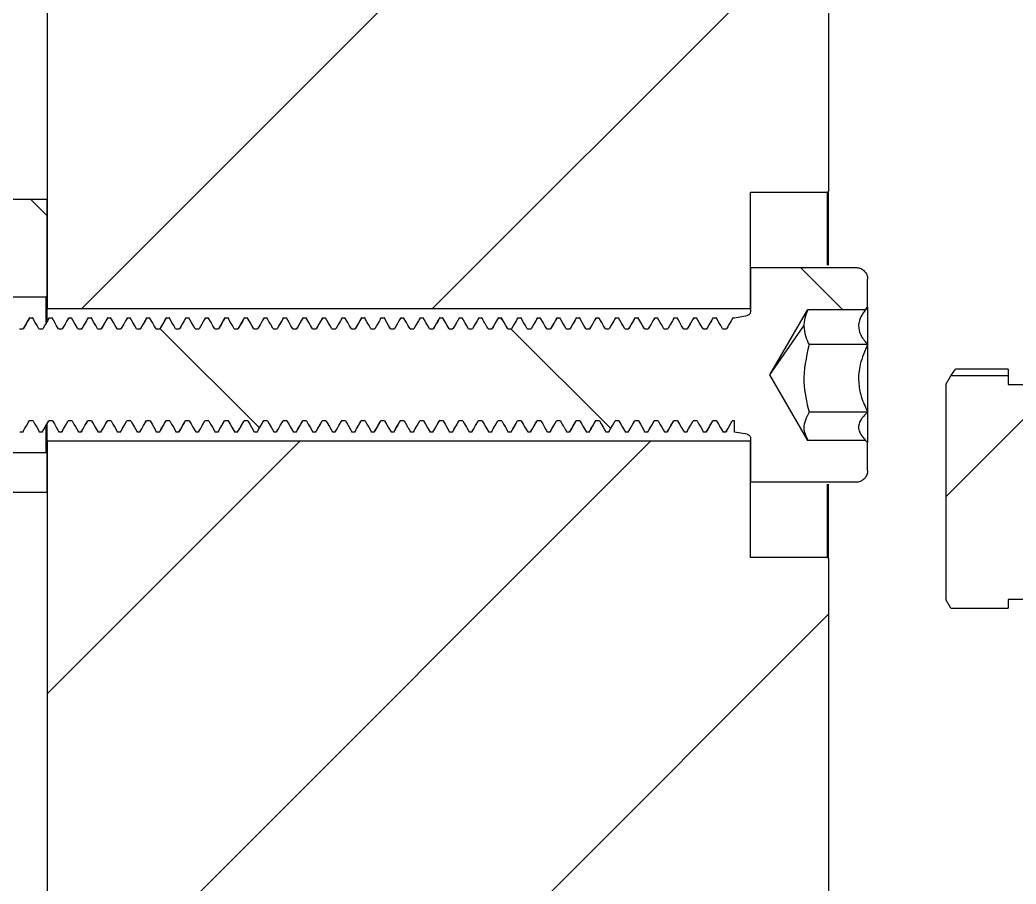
# Model space of a CAD drawing. Header units: millimetres. Extents: x 2 to 1187, y 2 to 839.
# Drawn here: x 781.95 to 794.7, y 696.84 to 707.91 of the extents above; entities that cross this region are included whole.
import ezdxf

# ---------------------------------------------------------------- set-up
doc = ezdxf.new("R2010")
doc.units = ezdxf.units.MM

# ---------------------------------------------------------------- blocks, each defined once
blk = doc.blocks.new('SW_HATCH_5')
at = {"color": 0, "linetype": 'Continuous', "lineweight": 18}
for p, q in [((-42.75, -42.75), (-51.15, -51.15)), ((-41.592, -46.082), (-46.66, -51.15)), ((-51.806, -49.75), (-51.592, -49.964)), ((-41.951, -50.625), (-41.414, -51.162)), ((-50.286, -51.27), (-50.28, -51.276)), ((-45.796, -51.271), (-45.765, -51.301)), ((-50.147, -51.409), (-48.878, -52.678)), ((-45.653, -51.413), (-44.383, -52.684)), ((-39.092, -52.563), (-40.092, -53.563)), ((-43.87, -52.85), (-51.592, -60.573)), ((-48.36, -52.85), (-51.592, -56.082)), ((-41.592, -55.063), (-51.592, -65.063))]:
    blk.add_line(p, q, dxfattribs=at)

msp = doc.modelspace()

# ---------------------------------------------------------------- linework, layer by layer
at = {"color": 7, "linetype": 'Continuous', "lineweight": 25}
for p, q in [((782.2982, 713.1121), (782.2982, 704.2121)), ((792.2982, 712.6121), (792.2982, 705.7123)), ((771.7981, 705.6121), (782.2982, 705.6121)), ((782.2982, 704.3745), (782.2982, 705.6121)), ((791.2981, 705.6998), (792.2856, 705.6998)), ((791.2981, 704.2121), (791.2981, 705.6998)), ((792.2856, 705.6998), (792.2982, 705.7123)), ((792.2856, 704.7648), (792.2856, 705.6998)), ((792.2982, 704.7649), (792.2982, 705.7123)), ((791.2981, 704.737), (791.2981, 704.1716)), ((791.2981, 704.737), (792.6482, 704.737)), ((792.7982, 704.2281), (792.7982, 704.5871)), ((771.7981, 704.3621), (782.2857, 704.3621)), ((782.2857, 704.3621), (782.2982, 704.3745)), ((782.2857, 704.037), (782.2857, 704.3621)), ((782.2982, 704.2121), (791.2981, 704.2121)), ((782.2982, 704.0624), (782.2982, 704.2121)), ((792.7705, 704.2004), (792.7982, 704.2281)), ((792.7982, 704.2281), (792.7982, 704.2265)), ((792.7982, 704.2265), (792.7982, 703.749)), ((782.0727, 704.0938), (782.1086, 704.0938)), ((782.3228, 704.0938), (782.3584, 704.0938)), ((782.5728, 704.0938), (782.6085, 704.0938)), ((782.8228, 704.0938), (782.8585, 704.0938)), ((783.0728, 704.0938), (783.1085, 704.0938)), ((783.3228, 704.0938), (783.3584, 704.0938)), ((783.5728, 704.0938), (783.6085, 704.0938)), ((783.8226, 704.0938), (783.8585, 704.0938)), ((784.0728, 704.0938), (784.1084, 704.0938)), ((784.3228, 704.0938), (784.3585, 704.0938)), ((784.5728, 704.0938), (784.6086, 704.0938)), ((784.8228, 704.0938), (784.8585, 704.0938)), ((785.0728, 704.0938), (785.1084, 704.0938)), ((785.3228, 704.0938), (785.3585, 704.0938)), ((785.5726, 704.0938), (785.6085, 704.0938)), ((785.8228, 704.0938), (785.8584, 704.0938)), ((786.0728, 704.0938), (786.1085, 704.0938)), ((786.3228, 704.0938), (786.3586, 704.0938)), ((786.5728, 704.0938), (786.6085, 704.0938)), ((786.8228, 704.0938), (786.8585, 704.0938)), ((787.0728, 704.0938), (787.1085, 704.0938)), ((787.3226, 704.0938), (787.3585, 704.0938)), ((787.5728, 704.0938), (787.6084, 704.0938)), ((787.8228, 704.0938), (787.8585, 704.0938)), ((788.0728, 704.0938), (788.1086, 704.0938)), ((788.3228, 704.0938), (788.3585, 704.0938)), ((788.5728, 704.0938), (788.6085, 704.0938)), ((788.8228, 704.0938), (788.8585, 704.0938)), ((789.0726, 704.0938), (789.1085, 704.0938)), ((789.3228, 704.0938), (789.3584, 704.0938)), ((789.5728, 704.0938), (789.6085, 704.0938)), ((789.8228, 704.0938), (789.8586, 704.0938)), ((790.0728, 704.0938), (790.1084, 704.0938)), ((790.3228, 704.0938), (790.3585, 704.0938)), ((790.5728, 704.0938), (790.6085, 704.0938)), ((790.8228, 704.0938), (790.8585, 704.0938)), ((791.0637, 704.0728), (791.0728, 704.0938)), ((791.0728, 704.0938), (791.0947, 704.0938)), ((791.0947, 704.0938), (791.2568, 704.1224)), ((791.5482, 703.3621), (792.0322, 704.2004)), ((792.0322, 704.2004), (792.7705, 704.2004)), ((781.941, 703.9509), (781.9904, 703.9509)), ((782.1909, 703.9509), (782.2402, 703.9509)), ((782.2594, 703.9836), (782.2401, 703.9509)), ((782.441, 703.9509), (782.4903, 703.9509)), ((782.691, 703.9509), (782.7404, 703.9509)), ((782.941, 703.9509), (782.9903, 703.9509)), ((783.191, 703.9509), (783.2403, 703.9509)), ((783.2538, 703.9733), (783.2404, 703.9507)), ((783.4409, 703.9509), (783.4903, 703.9509)), ((783.691, 703.9509), (783.7404, 703.9509)), ((783.9411, 703.9509), (783.9902, 703.9509)), ((784.0107, 703.9859), (783.9901, 703.9509)), ((784.191, 703.9509), (784.2403, 703.9509)), ((784.441, 703.9509), (784.4904, 703.9509)), ((784.691, 703.9509), (784.7403, 703.9509)), ((784.941, 703.9509), (784.9903, 703.9509)), ((785.001, 703.9685), (784.9905, 703.9506)), ((785.1909, 703.9509), (785.2403, 703.9509)), ((785.441, 703.9509), (785.4904, 703.9509)), ((785.6908, 703.9509), (785.7403, 703.9509)), ((785.7613, 703.9868), (785.7402, 703.9509)), ((785.941, 703.9509), (785.9903, 703.9509)), ((786.191, 703.9509), (786.2404, 703.9509)), ((786.441, 703.9509), (786.4903, 703.9509)), ((786.4949, 703.9591), (786.4901, 703.9509)), ((786.691, 703.9509), (786.7403, 703.9509)), ((786.748, 703.9633), (786.7405, 703.9506)), ((786.9409, 703.9509), (786.9903, 703.9509)), ((787.191, 703.9509), (787.2404, 703.9509)), ((787.4408, 703.9509), (787.4903, 703.9509)), ((787.5112, 703.9864), (787.4902, 703.9509)), ((787.691, 703.9509), (787.7403, 703.9509)), ((787.941, 703.9509), (787.9904, 703.9509)), ((788.191, 703.9509), (788.2403, 703.9509)), ((788.2493, 703.9667), (788.24, 703.9509)), ((788.441, 703.9509), (788.4903, 703.9509)), ((788.4948, 703.9578), (788.4906, 703.9506)), ((788.6909, 703.9509), (788.7403, 703.9509)), ((788.941, 703.9509), (788.9904, 703.9509)), ((789.1907, 703.9509), (789.2403, 703.9509)), ((789.2603, 703.9849), (789.2402, 703.9508)), ((789.441, 703.9509), (789.4903, 703.9509)), ((789.691, 703.9509), (789.7404, 703.9509)), ((789.9409, 703.9509), (789.9903, 703.9509)), ((790.0032, 703.9733), (789.99, 703.9509)), ((790.191, 703.9509), (790.2403, 703.9509)), ((790.2415, 703.952), (790.2406, 703.9506)), ((790.4409, 703.9509), (790.4903, 703.9509)), ((790.691, 703.9509), (790.7404, 703.9509)), ((790.9407, 703.9509), (790.9903, 703.9509)), ((791.0068, 703.9787), (790.9903, 703.9507)), ((791.5482, 703.3621), (791.9812, 703.9878)), ((792.7982, 703.749), (792.0481, 703.749)), ((792.7982, 703.749), (792.7982, 702.8846)), ((792.0322, 702.5237), (791.5482, 703.3621)), ((793.7981, 703.2371), (793.8631, 703.3496)), ((793.8631, 703.3496), (793.921, 703.4359)), ((794.5981, 703.3496), (793.8631, 703.3496)), ((794.5981, 703.4359), (793.921, 703.4359)), ((794.5981, 703.4359), (794.5981, 703.3496)), ((794.5981, 703.3496), (794.5981, 703.2371)), ((793.7981, 703.2371), (793.7981, 700.4871)), ((794.5981, 703.2371), (794.7981, 703.2371)), ((792.7982, 702.8846), (792.0481, 702.8846)), ((792.7982, 702.8846), (792.7982, 702.496)), ((782.0584, 702.7599), (782.0662, 702.7732)), ((782.1154, 702.7732), (782.066, 702.7732)), ((782.2857, 702.362), (782.2857, 702.7108)), ((782.2982, 702.5121), (782.2982, 702.7306)), ((782.3653, 702.7732), (782.3159, 702.7732)), ((782.6153, 702.7732), (782.5659, 702.7732)), ((782.795, 702.7374), (782.8161, 702.7732)), ((782.8656, 702.7732), (782.816, 702.7732)), ((783.1153, 702.7732), (783.0659, 702.7732)), ((783.3653, 702.7732), (783.3159, 702.7732)), ((783.5572, 702.759), (783.5657, 702.7735)), ((783.6153, 702.7732), (783.5659, 702.7732)), ((783.8653, 702.7732), (783.816, 702.7732)), ((784.1153, 702.7732), (784.0659, 702.7732)), ((784.3653, 702.7732), (784.3159, 702.7732)), ((784.5451, 702.7375), (784.5661, 702.7732)), ((784.6157, 702.7732), (784.566, 702.7732)), ((784.8653, 702.7732), (784.8159, 702.7732)), ((785.1153, 702.7732), (785.0659, 702.7732)), ((785.3043, 702.7539), (785.3158, 702.7734)), ((785.3653, 702.7732), (785.316, 702.7732)), ((785.6153, 702.7732), (785.566, 702.7732)), ((785.8653, 702.7732), (785.8159, 702.7732)), ((786.1153, 702.7732), (786.0659, 702.7732)), ((786.2959, 702.7389), (786.3162, 702.7732)), ((786.3655, 702.7732), (786.316, 702.7732)), ((786.6153, 702.7732), (786.5659, 702.7732)), ((786.8653, 702.7732), (786.8159, 702.7732)), ((787.0516, 702.7493), (787.0659, 702.7734)), ((787.1153, 702.7732), (787.066, 702.7732)), ((787.3653, 702.7732), (787.316, 702.7732)), ((787.6153, 702.7732), (787.5659, 702.7732)), ((787.8653, 702.7732), (787.8159, 702.7732)), ((788.0476, 702.7416), (788.0662, 702.7732)), ((788.1154, 702.7732), (788.066, 702.7732)), ((788.3653, 702.7732), (788.3159, 702.7732)), ((788.6153, 702.7732), (788.5659, 702.7732)), ((788.7993, 702.7452), (788.8159, 702.7734)), ((788.8653, 702.7732), (788.816, 702.7732)), ((789.1153, 702.7732), (789.066, 702.7732)), ((789.3653, 702.7732), (789.3159, 702.7732)), ((789.6153, 702.7732), (789.5659, 702.7732)), ((789.8, 702.7457), (789.8162, 702.7732)), ((789.8654, 702.7732), (789.816, 702.7732)), ((790.1153, 702.7732), (790.0659, 702.7732)), ((790.3653, 702.7732), (790.3159, 702.7732)), ((790.5473, 702.7417), (790.566, 702.7733)), ((790.6153, 702.7732), (790.566, 702.7732)), ((790.8653, 702.7732), (790.8159, 702.7732)), ((791.0947, 702.7732), (791.0659, 702.7732)), ((791.0947, 702.6303), (791.0947, 702.7732)), ((781.9834, 702.6303), (781.9478, 702.6303)), ((782.2335, 702.6303), (782.1977, 702.6303)), ((782.4834, 702.6303), (782.4478, 702.6303)), ((782.7335, 702.6303), (782.6979, 702.6303)), ((782.9837, 702.6303), (782.9478, 702.6303)), ((783.2334, 702.6303), (783.1978, 702.6303)), ((783.4835, 702.6303), (783.4478, 702.6303)), ((783.7334, 702.6303), (783.6978, 702.6303)), ((783.9835, 702.6303), (783.9477, 702.6303)), ((784.2334, 702.6303), (784.1978, 702.6303)), ((784.4834, 702.6303), (784.4479, 702.6303)), ((784.7337, 702.6303), (784.6978, 702.6303)), ((784.9834, 702.6303), (784.9478, 702.6303)), ((785.2335, 702.6303), (785.1978, 702.6303)), ((785.4835, 702.6303), (785.4478, 702.6303)), ((785.7335, 702.6303), (785.6977, 702.6303)), ((785.9834, 702.6303), (785.9478, 702.6303)), ((786.2334, 702.6303), (786.1979, 702.6303)), ((786.4837, 702.6303), (786.4477, 702.6303)), ((786.7334, 702.6303), (786.6978, 702.6303)), ((786.9835, 702.6303), (786.9478, 702.6303)), ((787.2335, 702.6303), (787.1978, 702.6303)), ((787.4835, 702.6303), (787.4477, 702.6303)), ((787.7334, 702.6303), (787.6978, 702.6303)), ((787.9834, 702.6303), (787.9479, 702.6303)), ((788.2337, 702.6303), (788.1977, 702.6303)), ((788.4834, 702.6303), (788.4478, 702.6303)), ((788.7335, 702.6303), (788.6978, 702.6303)), ((788.9835, 702.6303), (788.9478, 702.6303)), ((789.2335, 702.6303), (789.1978, 702.6303)), ((789.4834, 702.6303), (789.4478, 702.6303)), ((789.7334, 702.6303), (789.6979, 702.6303)), ((789.9835, 702.6303), (789.9477, 702.6303)), ((790.2334, 702.6303), (790.1978, 702.6303)), ((790.4835, 702.6303), (790.4478, 702.6303)), ((790.7335, 702.6303), (790.6978, 702.6303)), ((790.9834, 702.6303), (790.9478, 702.6303)), ((791.2568, 702.6017), (791.0947, 702.6303)), ((791.2981, 702.5525), (791.2981, 701.987)), ((791.2981, 702.5121), (782.2982, 702.5121)), ((782.2982, 702.5121), (782.2982, 678.7645)), ((791.2981, 701.0243), (791.2981, 702.5121)), ((792.7705, 702.5237), (792.0322, 702.5237)), ((792.7982, 702.496), (792.7705, 702.5237)), ((792.7982, 702.137), (792.7982, 702.496)), ((782.2857, 702.362), (771.7981, 702.362)), ((782.2982, 702.3495), (782.2857, 702.362)), ((782.2982, 701.862), (782.2982, 702.3495)), ((792.6482, 701.987), (791.2981, 701.987)), ((792.2856, 701.0243), (792.2856, 701.9643)), ((792.2982, 701.0118), (792.2982, 701.9639)), ((771.7981, 701.862), (782.2982, 701.862)), ((792.2856, 701.0243), (791.2981, 701.0243)), ((792.2982, 701.0118), (792.2856, 701.0243)), ((792.2982, 701.0118), (792.2982, 673.5769)), ((793.8631, 700.3745), (793.7981, 700.4871)), ((794.7981, 700.4871), (794.5981, 700.4871)), ((794.5981, 700.4871), (794.5981, 700.3745)), ((793.8631, 700.3745), (794.5981, 700.3745))]:
    msp.add_line(p, q, dxfattribs=at)
at = {"color": 7, "linetype": 'Continuous', "lineweight": 25, "flags": 128}
for points in [[(782.0728, 704.095), (782.0493, 704.0542), (782.0258, 704.0135), (781.9903, 703.9519)], [(782.1909, 703.9518), (782.1675, 703.9926), (782.144, 704.0333), (782.1085, 704.0949)], [(782.3228, 704.0935), (782.2993, 704.0528), (782.2758, 704.0121), (782.2404, 703.9507)], [(782.441, 703.9509), (782.4175, 703.9916), (782.394, 704.0323), (782.3585, 704.0937)], [(782.5728, 704.0927), (782.5493, 704.0519), (782.5257, 704.0112), (782.4903, 703.95)], [(782.6909, 703.95), (782.6674, 703.9907), (782.6439, 704.0314), (782.6085, 704.0926)], [(782.8228, 704.0944), (782.7993, 704.0536), (782.7758, 704.0129), (782.7403, 703.9514)], [(782.9409, 703.9512), (782.9174, 703.992), (782.8939, 704.0327), (782.8584, 704.0942)], [(783.0728, 704.0945), (783.0493, 704.0538), (783.0258, 704.013), (782.9903, 703.9515)], [(783.191, 703.9516), (783.1675, 703.9924), (783.144, 704.0331), (783.1085, 704.0947)], [(783.3228, 704.0927), (783.2993, 704.052), (783.2757, 704.0113), (783.2403, 703.95)], [(783.441, 703.9501), (783.4174, 703.9908), (783.3939, 704.0316), (783.3585, 704.0928)], [(783.5728, 704.0934), (783.5493, 704.0527), (783.5257, 704.012), (783.4903, 703.9506)], [(783.6909, 703.9505), (783.6674, 703.9912), (783.6439, 704.0319), (783.6084, 704.0932)], [(783.8228, 704.095), (783.7993, 704.0543), (783.7758, 704.0135), (783.7403, 703.9519)], [(783.9409, 703.9519), (783.9175, 703.9926), (783.894, 704.0334), (783.8585, 704.095)], [(784.0728, 704.0934), (784.0493, 704.0527), (784.0258, 704.0119), (783.9904, 703.9506)], [(784.191, 703.9507), (784.1675, 703.9915), (784.1439, 704.0322), (784.1085, 704.0936)], [(784.3228, 704.0927), (784.2993, 704.052), (784.2757, 704.0113), (784.2403, 703.9501)], [(784.4409, 703.95), (784.4174, 703.9907), (784.3939, 704.0314), (784.3585, 704.0926)], [(784.5728, 704.0945), (784.5493, 704.0538), (784.5258, 704.013), (784.4903, 703.9515)], [(784.6909, 703.9513), (784.6674, 703.9921), (784.6439, 704.0328), (784.6084, 704.0943)], [(784.8228, 704.0943), (784.7993, 704.0536), (784.7758, 704.0129), (784.7404, 703.9514)], [(784.941, 703.9515), (784.9175, 703.9923), (784.894, 704.033), (784.8585, 704.0945)], [(785.0728, 704.0926), (785.0493, 704.0519), (785.0257, 704.0112), (784.9903, 703.95)], [(785.3228, 704.0935), (785.2992, 704.0528), (785.2757, 704.0121), (785.2403, 703.9507)], [(785.4409, 703.9506), (785.4174, 703.9913), (785.3939, 704.032), (785.3584, 704.0934)], [(785.5728, 704.095), (785.5493, 704.0542), (785.5258, 704.0135), (785.4903, 703.9519)], [(785.691, 703.9519), (785.6675, 703.9926), (785.644, 704.0334), (785.6085, 704.095)], [(785.8228, 704.0932), (785.7993, 704.0525), (785.7758, 704.0118), (785.7404, 703.9505)], [(785.941, 703.9506), (785.9175, 703.9913), (785.8939, 704.0321), (785.8585, 704.0934)], [(786.0728, 704.0928), (786.0492, 704.0521), (786.0257, 704.0114), (785.9903, 703.9501)], [(786.1909, 703.95), (786.1674, 703.9907), (786.1439, 704.0315), (786.1084, 704.0927)], [(786.3228, 704.0946), (786.2993, 704.0539), (786.2758, 704.0132), (786.2403, 703.9516)], [(786.4409, 703.9515), (786.4174, 703.9922), (786.3939, 704.0329), (786.3584, 704.0945)], [(786.5728, 704.0942), (786.5493, 704.0535), (786.5258, 704.0127), (786.4904, 703.9512)], [(786.691, 703.9514), (786.6675, 703.9921), (786.644, 704.0329), (786.6085, 704.0944)], [(786.8228, 704.0926), (786.7993, 704.0519), (786.7757, 704.0112), (786.7403, 703.95)], [(786.941, 703.95), (786.9174, 703.9907), (786.8939, 704.0314), (786.8585, 704.0927)], [(787.0728, 704.0937), (787.0493, 704.053), (787.0257, 704.0122), (786.9903, 703.9508)], [(787.1909, 703.9507), (787.1674, 703.9914), (787.1439, 704.0321), (787.1084, 704.0935)], [(787.3228, 704.0949), (787.2993, 704.0542), (787.2758, 704.0134), (787.2403, 703.9518)], [(787.441, 703.9519), (787.4175, 703.9926), (787.394, 704.0334), (787.3585, 704.095)], [(787.691, 703.9505), (787.6675, 703.9912), (787.6439, 704.032), (787.6085, 704.0933)], [(787.8228, 704.0929), (787.7992, 704.0522), (787.7757, 704.0114), (787.7403, 703.9502)], [(788.0728, 704.0948), (788.0493, 704.054), (788.0258, 704.0133), (787.9903, 703.9517)], [(788.1909, 703.9516), (788.1674, 703.9923), (788.1439, 704.0331), (788.1084, 704.0946)], [(788.3228, 704.094), (788.2993, 704.0533), (788.2758, 704.0126), (788.2404, 703.9511)], [(788.441, 703.9513), (788.4175, 703.992), (788.394, 704.0328), (788.3585, 704.0942)], [(788.5728, 704.0926), (788.5493, 704.0519), (788.5257, 704.0112), (788.4903, 703.95)], [(788.691, 703.95), (788.6674, 703.9907), (788.6439, 704.0314), (788.6085, 704.0926)], [(788.8228, 704.0939), (788.7993, 704.0531), (788.7757, 704.0124), (788.7403, 703.951)], [(788.9409, 703.9508), (788.9174, 703.9915), (788.8939, 704.0323), (788.8584, 704.0937)], [(789.0728, 704.0949), (789.0493, 704.0541), (789.0258, 704.0134), (788.9903, 703.9518)], [(789.191, 703.9519), (789.1675, 703.9926), (789.144, 704.0333), (789.1085, 704.095)], [(789.3228, 704.093), (789.2993, 704.0523), (789.2758, 704.0116), (789.2403, 703.9503)], [(789.441, 703.9504), (789.4175, 703.9911), (789.3939, 704.0318), (789.3585, 704.0931)], [(789.5728, 704.093), (789.5492, 704.0523), (789.5257, 704.0115), (789.4903, 703.9503)], [(789.6909, 703.9502), (789.6674, 703.9909), (789.6439, 704.0316), (789.6084, 704.0928)], [(789.8228, 704.0949), (789.7993, 704.0541), (789.7758, 704.0134), (789.7403, 703.9518)], [(789.9409, 703.9517), (789.9174, 703.9924), (789.8939, 704.0332), (789.8584, 704.0947)], [(790.0728, 704.0939), (790.0493, 704.0532), (790.0258, 704.0124), (789.9904, 703.951)], [(790.191, 703.9512), (790.1675, 703.9919), (790.144, 704.0326), (790.1085, 704.0941)], [(790.3228, 704.0926), (790.2993, 704.0519), (790.2757, 704.0112), (790.2403, 703.95)], [(790.441, 703.95), (790.4174, 703.9907), (790.3939, 704.0314), (790.3585, 704.0926)], [(790.5728, 704.094), (790.5493, 704.0533), (790.5258, 704.0126), (790.4903, 703.9511)], [(790.6909, 703.9509), (790.6674, 703.9917), (790.6439, 704.0324), (790.6084, 704.0938)], [(790.8228, 704.0948), (790.7993, 704.054), (790.7758, 704.0133), (790.7403, 703.9517)], [(790.941, 703.9518), (790.9175, 703.9925), (790.894, 704.0333), (790.8585, 704.0949)], [(791.0728, 704.093), (791.0493, 704.0522), (791.0258, 704.0115), (790.9903, 703.9502)], [(781.9834, 702.63), (782.0069, 702.6707), (782.0304, 702.7115), (782.0659, 702.7729)], [(782.1153, 702.7726), (782.1388, 702.7318), (782.1623, 702.6911), (782.1978, 702.6295)], [(782.2335, 702.6294), (782.257, 702.6701), (782.2805, 702.7109), (782.316, 702.7724)], [(782.3653, 702.774), (782.3889, 702.7333), (782.4124, 702.6926), (782.4478, 702.6314)], [(782.4835, 702.6313), (782.507, 702.672), (782.5306, 702.7127), (782.566, 702.7739)], [(782.6153, 702.7736), (782.6388, 702.7328), (782.6623, 702.6921), (782.6978, 702.6308)], [(782.7334, 702.6309), (782.757, 702.6717), (782.7805, 702.7124), (782.8159, 702.7737)], [(782.8653, 702.7722), (782.8888, 702.7315), (782.9123, 702.6907), (782.9478, 702.6291)], [(782.9835, 702.6291), (783.0069, 702.6699), (783.0304, 702.7106), (783.0659, 702.7722)], [(783.1154, 702.7735), (783.1389, 702.7327), (783.1624, 702.692), (783.1978, 702.6307)], [(783.2335, 702.6304), (783.257, 702.6712), (783.2805, 702.7119), (783.316, 702.7733)], [(783.3653, 702.7741), (783.3888, 702.7334), (783.4124, 702.6926), (783.4478, 702.6314)], [(783.4835, 702.6315), (783.507, 702.6722), (783.5305, 702.7129), (783.5659, 702.7741)], [(783.6153, 702.7727), (783.6388, 702.7319), (783.6623, 702.6912), (783.6978, 702.6297)], [(783.7334, 702.6299), (783.7569, 702.6706), (783.7804, 702.7113), (783.8159, 702.7728)], [(783.8654, 702.7727), (783.8889, 702.7319), (783.9124, 702.6912), (783.9478, 702.6297)], [(783.9835, 702.6295), (784.007, 702.6702), (784.0305, 702.711), (784.066, 702.7725)], [(784.1153, 702.7741), (784.1389, 702.7334), (784.1624, 702.6927), (784.1978, 702.6314)], [(784.2335, 702.6313), (784.257, 702.6721), (784.2806, 702.7128), (784.316, 702.774)], [(784.3653, 702.7734), (784.3888, 702.7327), (784.4123, 702.692), (784.4478, 702.6306)], [(784.4834, 702.6308), (784.507, 702.6715), (784.5305, 702.7123), (784.5659, 702.7736)], [(784.6153, 702.7722), (784.6388, 702.7315), (784.6623, 702.6907), (784.6978, 702.6291)], [(784.7335, 702.6291), (784.7569, 702.6698), (784.7804, 702.7106), (784.8159, 702.7722)], [(784.8654, 702.7736), (784.8889, 702.7328), (784.9124, 702.6921), (784.9478, 702.6308)], [(784.9835, 702.6306), (785.007, 702.6713), (785.0305, 702.712), (785.066, 702.7734)], [(785.1153, 702.774), (785.1388, 702.7333), (785.1624, 702.6926), (785.1978, 702.6314)], [(785.2335, 702.6314), (785.257, 702.6721), (785.2805, 702.7129), (785.3159, 702.7741)], [(785.3653, 702.7725), (785.3888, 702.7318), (785.4123, 702.6911), (785.4478, 702.6295)], [(785.4834, 702.6297), (785.5069, 702.6704), (785.5304, 702.7112), (785.5659, 702.7727)], [(785.6154, 702.7728), (785.6389, 702.7321), (785.6624, 702.6913), (785.6978, 702.6298)], [(785.7335, 702.6296), (785.757, 702.6704), (785.7805, 702.7111), (785.816, 702.7726)], [(785.8653, 702.7741), (785.8889, 702.7334), (785.9124, 702.6927), (785.9478, 702.6315)], [(785.9835, 702.6314), (786.007, 702.6721), (786.0306, 702.7128), (786.066, 702.7741)], [(786.2334, 702.6307), (786.257, 702.6714), (786.2805, 702.7121), (786.3159, 702.7735)], [(786.3653, 702.7722), (786.3888, 702.7315), (786.4123, 702.6907), (786.4478, 702.6291)], [(786.4835, 702.6291), (786.507, 702.6698), (786.5304, 702.7106), (786.566, 702.7722)], [(786.6154, 702.7737), (786.6389, 702.733), (786.6624, 702.6922), (786.6978, 702.6309)], [(786.7335, 702.6307), (786.757, 702.6715), (786.7806, 702.7122), (786.816, 702.7735)], [(786.9834, 702.6314), (787.007, 702.6721), (787.0305, 702.7128), (787.0659, 702.774)], [(787.1153, 702.7724), (787.1388, 702.7317), (787.1623, 702.691), (787.1978, 702.6294)], [(787.2334, 702.6296), (787.2569, 702.6703), (787.2804, 702.711), (787.3159, 702.7726)], [(787.3654, 702.7729), (787.3889, 702.7322), (787.4124, 702.6914), (787.4478, 702.63)], [(787.4835, 702.6298), (787.507, 702.6705), (787.5305, 702.7113), (787.566, 702.7728)], [(787.6153, 702.7741), (787.6389, 702.7334), (787.6624, 702.6927), (787.6978, 702.6315)], [(787.7335, 702.6315), (787.757, 702.6722), (787.7806, 702.7129), (787.816, 702.7741)], [(787.8653, 702.7732), (787.8888, 702.7325), (787.9123, 702.6917), (787.9478, 702.6303)], [(787.9834, 702.6305), (788.0069, 702.6712), (788.0305, 702.712), (788.0659, 702.7734)], [(788.1153, 702.7723), (788.1388, 702.7315), (788.1623, 702.6908), (788.1978, 702.6292)], [(788.2335, 702.6291), (788.257, 702.6699), (788.2804, 702.7106), (788.316, 702.7722)], [(788.3654, 702.7738), (788.3889, 702.7331), (788.4124, 702.6923), (788.4478, 702.6311)], [(788.4835, 702.6309), (788.507, 702.6716), (788.5306, 702.7123), (788.566, 702.7736)], [(788.6153, 702.7739), (788.6388, 702.7332), (788.6624, 702.6924), (788.6978, 702.6312)], [(788.7334, 702.6313), (788.757, 702.672), (788.7805, 702.7127), (788.8159, 702.774)], [(788.9834, 702.6294), (789.0069, 702.6702), (789.0304, 702.7109), (789.0659, 702.7725)], [(789.1154, 702.773), (789.1389, 702.7323), (789.1624, 702.6916), (789.1978, 702.6301)], [(789.2335, 702.6299), (789.257, 702.6707), (789.2805, 702.7114), (789.316, 702.7729)], [(789.3653, 702.7741), (789.3889, 702.7334), (789.4124, 702.6927), (789.4478, 702.6315)], [(789.4835, 702.6315), (789.507, 702.6722), (789.5306, 702.7129), (789.566, 702.7741)], [(789.6153, 702.7731), (789.6388, 702.7323), (789.6623, 702.6916), (789.6978, 702.6302)], [(789.7334, 702.6304), (789.7569, 702.6711), (789.7805, 702.7118), (789.8159, 702.7732)], [(789.8653, 702.7724), (789.8888, 702.7316), (789.9123, 702.6909), (789.9478, 702.6293)], [(789.9835, 702.6292), (790.007, 702.6699), (790.0305, 702.7107), (790.066, 702.7723)], [(790.1153, 702.7739), (790.1389, 702.7331), (790.1624, 702.6924), (790.1978, 702.6312)], [(790.2335, 702.631), (790.257, 702.6717), (790.2806, 702.7124), (790.316, 702.7737)], [(790.3653, 702.7738), (790.3888, 702.7331), (790.4124, 702.6924), (790.4478, 702.6311)], [(790.4834, 702.6312), (790.507, 702.6719), (790.5305, 702.7126), (790.5659, 702.7739)], [(790.6153, 702.7723), (790.6388, 702.7315), (790.6623, 702.6908), (790.6978, 702.6292)], [(790.7334, 702.6293), (790.7569, 702.6701), (790.7804, 702.7108), (790.8159, 702.7724)], [(790.8654, 702.7732), (790.8889, 702.7324), (790.9124, 702.6917), (790.9478, 702.6303)], [(790.9835, 702.6301), (791.007, 702.6708), (791.0305, 702.7116), (791.066, 702.773)]]:
    msp.add_lwpolyline(points, dxfattribs=at)
at = {"color": 7, "linetype": 'Continuous', "lineweight": 18}
msp.add_arc((812.2981, 724.362), 54.5814, 135.29029, 248.5047, dxfattribs=at)
at = {"color": 7, "linetype": 'Continuous', "lineweight": 25}
for points, knots in [([(792.6482, 704.737), (792.665, 704.7354), (792.6987, 704.7321), (792.7436, 704.7063), (792.7776, 704.6682), (792.7956, 704.626), (792.7974, 704.5981), (792.7982, 704.5871)], [0, 0, 0, 0, 0.21426954, 0.42897109, 0.64365942, 0.85836872, 1, 1, 1, 1]), ([(792.7982, 704.2265), (792.7615, 704.1827), (792.6974, 704.1059), (792.6726, 703.9669), (792.716, 703.8472), (792.7684, 703.7846), (792.7982, 703.749)], [0, 0, 0, 0, 0.3130001, 0.5482236, 0.7438284, 1, 1, 1, 1]), ([(792.7705, 704.2004), (792.7754, 704.2052), (792.7845, 704.2141), (792.7939, 704.2226), (792.7982, 704.2265)], [0, 0, 0, 0, 0.5464132, 1, 1, 1, 1]), ([(782.0693, 704.0919), (782.0554, 704.0679), (782.0282, 704.0209), (782.001, 703.9739), (781.9876, 703.9509)], [0, 0, 0, 0, 0.51038896, 1, 1, 1, 1]), ([(782.3137, 704.07), (782.314, 704.0736), (782.3146, 704.0824), (782.3198, 704.0896), (782.3228, 704.0938)], [0, 0, 0, 0, 0.4105039, 1, 1, 1, 1]), ([(782.5637, 704.0701), (782.564, 704.0736), (782.5646, 704.0824), (782.5697, 704.0895), (782.5728, 704.0938)], [0, 0, 0, 0, 0.4049172, 1, 1, 1, 1]), ([(782.8194, 704.0912), (782.8055, 704.0672), (782.7784, 704.0204), (782.7513, 703.9737), (782.7381, 703.9509)], [0, 0, 0, 0, 0.5127712, 1, 1, 1, 1]), ([(783.0689, 704.0914), (783.055, 704.0675), (783.0279, 704.0206), (783.0007, 703.9738), (782.9875, 703.9509)], [0, 0, 0, 0, 0.5116005, 1, 1, 1, 1]), ([(783.3136, 704.0698), (783.3139, 704.0735), (783.3145, 704.0823), (783.3197, 704.0896), (783.3228, 704.0938)], [0, 0, 0, 0, 0.4140534, 1, 1, 1, 1]), ([(783.5693, 704.0901), (783.5554, 704.0662), (783.5285, 704.0198), (783.5015, 703.9734), (783.4885, 703.9509)], [0, 0, 0, 0, 0.5160913, 1, 1, 1, 1]), ([(783.8193, 704.092), (783.8054, 704.068), (783.7782, 704.0209), (783.7509, 703.9739), (783.7376, 703.9509)], [0, 0, 0, 0, 0.5102136, 1, 1, 1, 1]), ([(784.0637, 704.07), (784.064, 704.0736), (784.0646, 704.0824), (784.0698, 704.0896), (784.0728, 704.0938)], [0, 0, 0, 0, 0.4111379, 1, 1, 1, 1]), ([(784.3137, 704.0702), (784.314, 704.0737), (784.3146, 704.0824), (784.3197, 704.0895), (784.3228, 704.0938)], [0, 0, 0, 0, 0.4025205, 1, 1, 1, 1]), ([(784.5694, 704.0913), (784.5555, 704.0674), (784.5284, 704.0205), (784.5013, 703.9737), (784.488, 703.9509)], [0, 0, 0, 0, 0.5122538, 1, 1, 1, 1]), ([(784.8189, 704.0913), (784.805, 704.0673), (784.7779, 704.0205), (784.7507, 703.9737), (784.7375, 703.9509)], [0, 0, 0, 0, 0.5121372, 1, 1, 1, 1]), ([(785.0636, 704.0698), (785.0639, 704.0735), (785.0645, 704.0823), (785.0697, 704.0896), (785.0728, 704.0938)], [0, 0, 0, 0, 0.4135908, 1, 1, 1, 1]), ([(785.191, 703.9501), (785.1831, 703.9636), (785.1674, 703.9908), (785.1399, 704.0383), (785.1203, 704.0723), (785.1085, 704.0927)], [0, 0, 0, 0, 0.2853994, 0.5707709, 1, 1, 1, 1]), ([(785.3193, 704.0903), (785.3054, 704.0663), (785.2785, 704.0199), (785.2515, 703.9734), (785.2384, 703.9509)], [0, 0, 0, 0, 0.5155859, 1, 1, 1, 1]), ([(785.5693, 704.092), (785.5554, 704.068), (785.5281, 704.0209), (785.5009, 703.9739), (785.4875, 703.9509)], [0, 0, 0, 0, 0.5101761, 1, 1, 1, 1]), ([(785.8137, 704.07), (785.8139, 704.0736), (785.8146, 704.0824), (785.8198, 704.0896), (785.8228, 704.0938)], [0, 0, 0, 0, 0.4121529, 1, 1, 1, 1]), ([(786.0637, 704.0703), (786.064, 704.0738), (786.0646, 704.0824), (786.0697, 704.0895), (786.0728, 704.0938)], [0, 0, 0, 0, 0.3996609, 1, 1, 1, 1]), ([(786.3194, 704.0915), (786.3055, 704.0675), (786.2784, 704.0206), (786.2512, 703.9738), (786.2379, 703.9509)], [0, 0, 0, 0, 0.5118207, 1, 1, 1, 1]), ([(786.5637, 704.0703), (786.5639, 704.0811), (786.5641, 704.0923), (786.5725, 704.0938), (786.5728, 704.0938)], [0, 0, 0, 0, 0.9683295, 1, 1, 1, 1]), ([(786.8137, 704.0698), (786.8139, 704.0735), (786.8145, 704.0823), (786.8197, 704.0895), (786.8228, 704.0938)], [0, 0, 0, 0, 0.41280147, 1, 1, 1, 1]), ([(787.0694, 704.0904), (787.0555, 704.0665), (787.0285, 704.02), (787.0015, 703.9735), (786.9884, 703.9509)], [0, 0, 0, 0, 0.5150607, 1, 1, 1, 1]), ([(787.3192, 704.0919), (787.3053, 704.068), (787.2781, 704.0209), (787.2508, 703.9739), (787.2375, 703.9509)], [0, 0, 0, 0, 0.5102147, 1, 1, 1, 1]), ([(787.5728, 704.0931), (787.565, 704.0795), (787.5493, 704.0524), (787.5218, 704.0048), (787.5022, 703.9708), (787.4904, 703.9504)], [0, 0, 0, 0, 0.2852651, 0.570558, 1, 1, 1, 1]), ([(787.5637, 704.0699), (787.5639, 704.0736), (787.5646, 704.0824), (787.5698, 704.0896), (787.5728, 704.0938)], [0, 0, 0, 0, 0.4131765, 1, 1, 1, 1]), ([(787.8192, 704.0895), (787.8052, 704.0656), (787.7784, 704.0194), (787.7515, 703.9732), (787.7386, 703.9509)], [0, 0, 0, 0, 0.5178849, 1, 1, 1, 1]), ([(787.9409, 703.9501), (787.9331, 703.9637), (787.9174, 703.9908), (787.8899, 704.0384), (787.8702, 704.0723), (787.8584, 704.0928)], [0, 0, 0, 0, 0.2853882, 0.5707486, 1, 1, 1, 1]), ([(788.0694, 704.0916), (788.0555, 704.0676), (788.0284, 704.0207), (788.0012, 703.9738), (787.9879, 703.9509)], [0, 0, 0, 0, 0.5113644, 1, 1, 1, 1]), ([(788.3137, 704.0702), (788.314, 704.0737), (788.3146, 704.0824), (788.3198, 704.0896), (788.3228, 704.0938)], [0, 0, 0, 0, 0.4058559, 1, 1, 1, 1]), ([(788.5637, 704.0699), (788.5639, 704.0735), (788.5645, 704.0823), (788.5697, 704.0895), (788.5728, 704.0938)], [0, 0, 0, 0, 0.4114822, 1, 1, 1, 1]), ([(788.8194, 704.0906), (788.8055, 704.0667), (788.7785, 704.0201), (788.7514, 703.9735), (788.7383, 703.9509)], [0, 0, 0, 0, 0.5144852, 1, 1, 1, 1]), ([(789.0691, 704.0919), (789.0553, 704.0679), (789.028, 704.0209), (789.0008, 703.9739), (788.9875, 703.9509)], [0, 0, 0, 0, 0.5103526, 1, 1, 1, 1]), ([(789.3137, 704.0699), (789.3139, 704.0735), (789.3145, 704.0823), (789.3197, 704.0896), (789.3228, 704.0938)], [0, 0, 0, 0, 0.4126344, 1, 1, 1, 1]), ([(789.5692, 704.0896), (789.5553, 704.0657), (789.5284, 704.0195), (789.5015, 703.9732), (789.4886, 703.9509)], [0, 0, 0, 0, 0.5175225, 1, 1, 1, 1]), ([(789.8194, 704.0917), (789.8055, 704.0677), (789.7783, 704.0208), (789.7511, 703.9739), (789.7378, 703.9509)], [0, 0, 0, 0, 0.5109863, 1, 1, 1, 1]), ([(790.0637, 704.0702), (790.064, 704.0737), (790.0646, 704.0824), (790.0698, 704.0896), (790.0728, 704.0938)], [0, 0, 0, 0, 0.4069065, 1, 1, 1, 1]), ([(790.3137, 704.0699), (790.3139, 704.0735), (790.3145, 704.0823), (790.3197, 704.0895), (790.3228, 704.0938)], [0, 0, 0, 0, 0.40974247, 1, 1, 1, 1]), ([(790.5694, 704.0908), (790.5555, 704.0668), (790.5285, 704.0202), (790.5014, 703.9736), (790.4882, 703.9509)], [0, 0, 0, 0, 0.5139821, 1, 1, 1, 1]), ([(790.8191, 704.0918), (790.8052, 704.0678), (790.778, 704.0208), (790.7508, 703.9739), (790.7374, 703.9509)], [0, 0, 0, 0, 0.5106375, 1, 1, 1, 1]), ([(791.2981, 704.1716), (791.2977, 704.1668), (791.2969, 704.1564), (791.2894, 704.1418), (791.2773, 704.1298), (791.2654, 704.1242), (791.2584, 704.1227), (791.2568, 704.1224)], [0, 0, 0, 0, 0.20683869, 0.44833433, 0.68975702, 0.93128482, 1, 1, 1, 1]), ([(792.0379, 704.2004), (792.0204, 704.1632), (791.9885, 704.0956), (791.9834, 704.0212), (791.9812, 703.9878)], [0, 0, 0, 0, 0.5508312, 1, 1, 1, 1]), ([(791.9812, 703.9878), (791.9852, 703.9447), (791.9932, 703.861), (792.0302, 703.7856), (792.0481, 703.749)], [0, 0, 0, 0, 0.5144781, 1, 1, 1, 1]), ([(792.0481, 703.749), (792.0124, 703.5886), (791.948, 703.2994), (792.0173, 703.0124), (792.0481, 702.8846)], [0, 0, 0, 0, 0.5544666, 1, 1, 1, 1]), ([(792.7982, 703.749), (792.7613, 703.6662), (792.6933, 703.5135), (792.6736, 703.2823), (792.7122, 703.0736), (792.768, 702.951), (792.7982, 702.8846)], [0, 0, 0, 0, 0.3000405, 0.553079, 0.757928, 1, 1, 1, 1]), ([(792.0481, 702.8846), (792.0135, 702.8169), (791.9519, 702.6968), (792.0077, 702.5764), (792.0322, 702.5237)], [0, 0, 0, 0, 0.5630212, 1, 1, 1, 1]), ([(792.7982, 702.8846), (792.7637, 702.8521), (792.7051, 702.7969), (792.6623, 702.6506), (792.728, 702.5735), (792.7705, 702.5237)], [0, 0, 0, 0, 0.334845, 0.5701512, 1, 1, 1, 1]), ([(782.2368, 702.6325), (782.2507, 702.6565), (782.2779, 702.7034), (782.3051, 702.7503), (782.3184, 702.7732)], [0, 0, 0, 0, 0.5115328, 1, 1, 1, 1]), ([(782.9871, 702.6321), (783.0009, 702.6561), (783.0282, 702.7032), (783.0554, 702.7502), (783.0688, 702.7732)], [0, 0, 0, 0, 0.5102223, 1, 1, 1, 1]), ([(783.2369, 702.6337), (783.2508, 702.6577), (783.2778, 702.7042), (783.3048, 702.7506), (783.3179, 702.7732)], [0, 0, 0, 0, 0.5152731, 1, 1, 1, 1]), ([(783.7374, 702.6329), (783.7513, 702.6569), (783.7784, 702.7037), (783.8056, 702.7504), (783.8188, 702.7732)], [0, 0, 0, 0, 0.5125174, 1, 1, 1, 1]), ([(783.9868, 702.6327), (784.0007, 702.6566), (784.0279, 702.7035), (784.0551, 702.7503), (784.0683, 702.7732)], [0, 0, 0, 0, 0.5119585, 1, 1, 1, 1]), ([(784.737, 702.6321), (784.7509, 702.6561), (784.7781, 702.7032), (784.8054, 702.7502), (784.8187, 702.7732)], [0, 0, 0, 0, 0.5102157, 1, 1, 1, 1]), ([(784.9869, 702.6339), (785.0008, 702.6578), (785.0278, 702.7043), (785.0548, 702.7507), (785.0678, 702.7732)], [0, 0, 0, 0, 0.5157528, 1, 1, 1, 1]), ([(785.4874, 702.6328), (785.5013, 702.6567), (785.5284, 702.7035), (785.5556, 702.7503), (785.5688, 702.7732)], [0, 0, 0, 0, 0.5119992, 1, 1, 1, 1]), ([(785.7368, 702.6328), (785.7507, 702.6568), (785.7779, 702.7036), (785.805, 702.7504), (785.8182, 702.7732)], [0, 0, 0, 0, 0.5124297, 1, 1, 1, 1]), ([(786.1153, 702.7733), (786.1231, 702.7597), (786.1388, 702.7326), (786.1663, 702.685), (786.186, 702.6509), (786.1978, 702.6305)], [0, 0, 0, 0, 0.2851141, 0.57025602, 1, 1, 1, 1]), ([(786.487, 702.6322), (786.5009, 702.6561), (786.5281, 702.7032), (786.5553, 702.7502), (786.5687, 702.7732)], [0, 0, 0, 0, 0.510305, 1, 1, 1, 1]), ([(786.737, 702.634), (786.7509, 702.658), (786.7778, 702.7044), (786.8048, 702.7507), (786.8178, 702.7732)], [0, 0, 0, 0, 0.5162585, 1, 1, 1, 1]), ([(786.8653, 702.774), (786.8731, 702.7604), (786.8888, 702.7332), (786.9163, 702.6857), (786.936, 702.6517), (786.9478, 702.6313)], [0, 0, 0, 0, 0.2853545, 0.5706813, 1, 1, 1, 1]), ([(787.2373, 702.6326), (787.2512, 702.6566), (787.2784, 702.7034), (787.3055, 702.7503), (787.3188, 702.7732)], [0, 0, 0, 0, 0.51146279, 1, 1, 1, 1]), ([(787.4868, 702.633), (787.5007, 702.6569), (787.5278, 702.7037), (787.555, 702.7504), (787.5682, 702.7732)], [0, 0, 0, 0, 0.5129359, 1, 1, 1, 1]), ([(788.2369, 702.6322), (788.2508, 702.6562), (788.278, 702.7032), (788.3053, 702.7502), (788.3186, 702.7732)], [0, 0, 0, 0, 0.5104727, 1, 1, 1, 1]), ([(788.487, 702.6342), (788.5009, 702.6581), (788.5278, 702.7045), (788.5547, 702.7508), (788.5678, 702.7732)], [0, 0, 0, 0, 0.5167525, 1, 1, 1, 1]), ([(788.8653, 702.7724), (788.8731, 702.7588), (788.8888, 702.7316), (788.9163, 702.6839), (788.936, 702.6498), (788.9478, 702.6293)], [0, 0, 0, 0, 0.28475668, 0.56954117, 1, 1, 1, 1]), ([(788.9873, 702.6325), (789.0012, 702.6564), (789.0283, 702.7033), (789.0555, 702.7502), (789.0688, 702.7732)], [0, 0, 0, 0, 0.5109739, 1, 1, 1, 1]), ([(789.2368, 702.6331), (789.2507, 702.6571), (789.2778, 702.7038), (789.3049, 702.7505), (789.3181, 702.7732)], [0, 0, 0, 0, 0.5134619, 1, 1, 1, 1]), ([(789.9869, 702.6323), (790.0008, 702.6563), (790.028, 702.7032), (790.0552, 702.7502), (790.0685, 702.7732)], [0, 0, 0, 0, 0.5106936, 1, 1, 1, 1]), ([(790.237, 702.6343), (790.2509, 702.6583), (790.2778, 702.7046), (790.3047, 702.7508), (790.3177, 702.7732)], [0, 0, 0, 0, 0.5171715, 1, 1, 1, 1]), ([(790.7372, 702.6323), (790.7511, 702.6563), (790.7783, 702.7033), (790.8055, 702.7502), (790.8188, 702.7732)], [0, 0, 0, 0, 0.5106317, 1, 1, 1, 1]), ([(781.9925, 702.6527), (781.9923, 702.6501), (781.9916, 702.6418), (781.9867, 702.635), (781.9834, 702.6303)], [0, 0, 0, 0, 0.3187629, 1, 1, 1, 1]), ([(782.4925, 702.6525), (782.4923, 702.65), (782.4916, 702.6419), (782.4868, 702.635), (782.4834, 702.6303)], [0, 0, 0, 0, 0.3028026, 1, 1, 1, 1]), ([(782.7426, 702.6529), (782.7424, 702.6503), (782.7417, 702.6419), (782.7368, 702.635), (782.7335, 702.6303)], [0, 0, 0, 0, 0.3236923, 1, 1, 1, 1]), ([(783.4926, 702.653), (783.4924, 702.6503), (783.4917, 702.642), (783.4868, 702.635), (783.4835, 702.6303)], [0, 0, 0, 0, 0.3217662, 1, 1, 1, 1]), ([(784.2425, 702.6526), (784.2423, 702.6501), (784.2416, 702.6419), (784.2368, 702.635), (784.2334, 702.6303)], [0, 0, 0, 0, 0.3060928, 1, 1, 1, 1]), ([(784.4925, 702.6529), (784.4923, 702.6502), (784.4916, 702.6419), (784.4867, 702.635), (784.4834, 702.6303)], [0, 0, 0, 0, 0.3238265, 1, 1, 1, 1]), ([(785.2426, 702.6531), (785.2424, 702.6504), (785.2417, 702.642), (785.2368, 702.635), (785.2335, 702.6303)], [0, 0, 0, 0, 0.3234805, 1, 1, 1, 1]), ([(785.9925, 702.6527), (785.9923, 702.6501), (785.9916, 702.6419), (785.9868, 702.635), (785.9834, 702.6303)], [0, 0, 0, 0, 0.3091611, 1, 1, 1, 1]), ([(786.2425, 702.6529), (786.2423, 702.6502), (786.2416, 702.6419), (786.2367, 702.635), (786.2334, 702.6303)], [0, 0, 0, 0, 0.3231364, 1, 1, 1, 1]), ([(786.9926, 702.6531), (786.9924, 702.6504), (786.9917, 702.642), (786.9868, 702.635), (786.9835, 702.6303)], [0, 0, 0, 0, 0.3243132, 1, 1, 1, 1]), ([(787.7425, 702.6528), (787.7423, 702.6502), (787.7416, 702.6419), (787.7368, 702.635), (787.7334, 702.6303)], [0, 0, 0, 0, 0.31202082, 1, 1, 1, 1]), ([(787.9925, 702.6528), (787.9923, 702.6502), (787.9916, 702.6419), (787.9867, 702.635), (787.9834, 702.6303)], [0, 0, 0, 0, 0.3223975, 1, 1, 1, 1]), ([(788.7426, 702.6531), (788.7424, 702.6503), (788.7417, 702.642), (788.7368, 702.635), (788.7335, 702.6303)], [0, 0, 0, 0, 0.32470768, 1, 1, 1, 1]), ([(789.4926, 702.6528), (789.4923, 702.6502), (789.4916, 702.642), (789.4868, 702.635), (789.4834, 702.6303)], [0, 0, 0, 0, 0.31473835, 1, 1, 1, 1]), ([(789.7425, 702.6528), (789.7423, 702.6501), (789.7416, 702.6419), (789.7367, 702.635), (789.7334, 702.6303)], [0, 0, 0, 0, 0.3216537, 1, 1, 1, 1]), ([(790.4926, 702.653), (790.4924, 702.6503), (790.4917, 702.642), (790.4868, 702.635), (790.4835, 702.6303)], [0, 0, 0, 0, 0.3245126, 1, 1, 1, 1]), ([(790.9916, 702.6487), (790.9911, 702.6414), (790.9906, 702.6333), (790.9841, 702.6306), (790.9834, 702.6303)], [0, 0, 0, 0, 0.894927, 1, 1, 1, 1]), ([(791.2568, 702.6017), (791.2622, 702.6002), (791.2731, 702.5972), (791.2863, 702.5861), (791.2953, 702.5717), (791.298, 702.5597), (791.2981, 702.5533), (791.2981, 702.5525)], [0, 0, 0, 0, 0.2401532, 0.4817185, 0.7232697, 0.9649315, 1, 1, 1, 1]), ([(792.7982, 702.137), (792.7979, 702.1313), (792.7971, 702.1087), (792.7855, 702.0702), (792.7558, 702.0284), (792.7137, 701.9991), (792.6755, 701.9879), (792.6534, 701.9872), (792.6482, 701.987)], [0, 0, 0, 0, 0.07372594, 0.2883719, 0.50301761, 0.71765306, 0.932311, 1, 1, 1, 1])]:
    msp.add_open_spline(points, degree=3, knots=knots, dxfattribs=at)

# ---------------------------------------------------------------- block references
at = {"color": 7, "linetype": 'Continuous', "lineweight": 18}
msp.add_blockref('SW_HATCH_5', (833.8905, 755.3621), dxfattribs=at)

doc.saveas('drawing.dxf')
